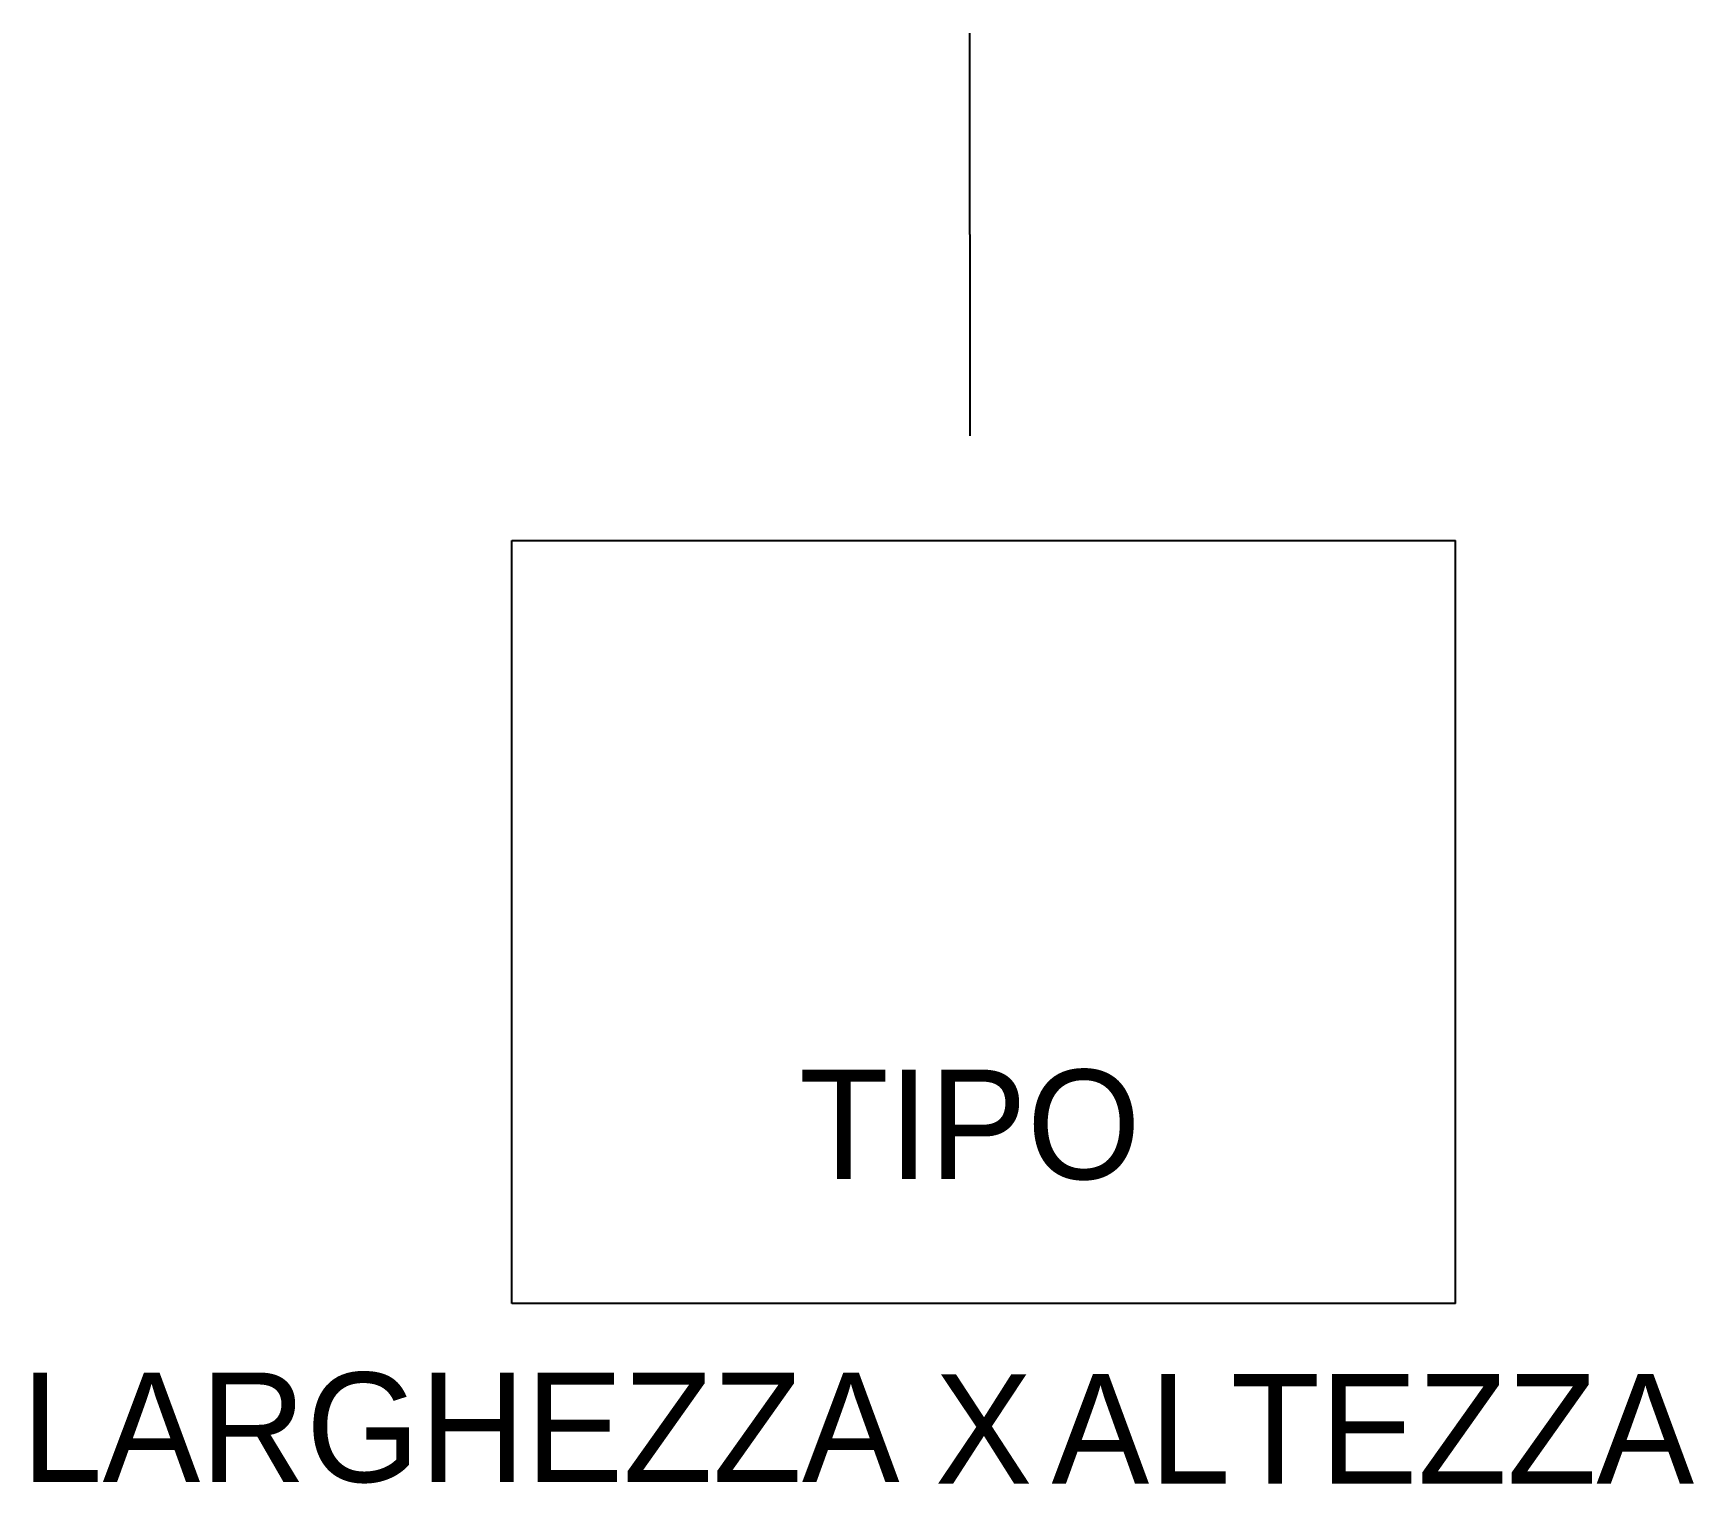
# Model space of a CAD drawing. Extents: x -1.71 to 1.32, y -2.28 to 0.37.
import ezdxf
from ezdxf.enums import TextEntityAlignment as Align

# ---------------------------------------------------------------- set-up
doc = ezdxf.new("R2010")
doc.units = 0
doc.layers.get('0').update_dxf_attribs({"linetype": 'CONTINUOUS'})

msp = doc.modelspace()

# ---------------------------------------------------------------- linework, layer by layer
at = {"linetype": 'CONTINUOUS'}
for p, q in [((0, 0), (0, 0.3679)), ((0, 0), (0, -0.3679)), ((-0.837, -1.9533), (-0.837, -0.559)), ((-0.837, -0.559), (0.8871, -0.559)), ((0.8871, -1.9533), (0.8871, -0.559))]:
    msp.add_line(p, q, dxfattribs=at)
msp.add_line((0.8871, -1.9533), (-0.837, -1.9533))

# ---------------------------------------------------------------- texts
at = {"color": 7, "linetype": 'CONTINUOUS'}
msp.add_text('X', height=0.2, dxfattribs=at).set_placement((-0.0644, -2.2825))
at = {"color": 3, "flags": 8}
msp.add_attdef('TIPO', text='lucernai', height=0.2, dxfattribs=at).set_placement((0, -1.7259), align=Align.CENTER)
msp.add_attdef('LARGHEZZA', text='0.00', height=0.2, dxfattribs=at).set_placement((-0.1286, -2.2793), align=Align.RIGHT)
msp.add_attdef('ALTEZZA', (0.1491, -2.2821), '0.00', height=0.2, dxfattribs=at)

doc.saveas('drawing.dxf')
